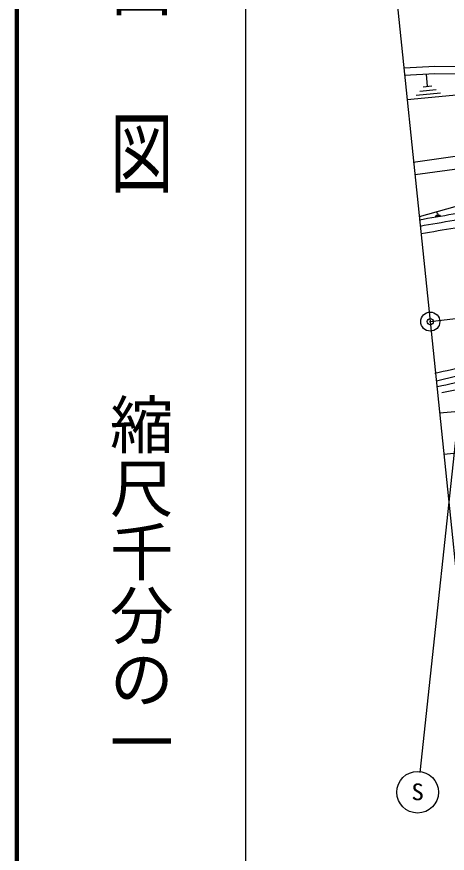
# Model space of a CAD drawing. Units: millimetres, scale not verified. Extents: x 40000 to 680000, y 20000 to 380000.
# Drawn here: x 40000 to 73898, y 254742 to 320632 of the extents above; entities that cross this region are included whole.
import ezdxf
from ezdxf.enums import TextEntityAlignment as Align

# ---------------------------------------------------------------- set-up
doc = ezdxf.new("R2010")
doc.units = ezdxf.units.MM
doc.header["$LTSCALE"] = 1000
doc.header["$PDMODE"] = 32
doc.header["$PDSIZE"] = 500
for name, color, linetype, lineweight in [('M-BGD', 7, 'Continuous', 25), ('M-TTL', 2, 'Continuous', 140), ('M-TTL-BAND', 7, 'Continuous', 25)]:
    doc.layers.add(name, color=color, linetype=linetype, lineweight=lineweight)
doc.layers.add('M-OTRS', color=6, linetype='Continuous')
doc.styles.add('@ＭＳ ゴシック', font='')
doc.styles.add('ＭＳ ゴシック', font='')
doc.styles.get('@ＭＳ ゴシック').set_extended_font_data('@MS Gothic')
doc.styles.get('ＭＳ ゴシック').set_extended_font_data('MS Gothic')

msp = doc.modelspace()

# ---------------------------------------------------------------- linework, layer by layer
at = {"layer": 'M-BGD'}
for p, q in [((72350, 315129), (72255, 316113)), ((86576, 315603), (70754, 314073)), ((72691, 315162), (72010, 315096)), ((71223, 309189), (108646, 314431)), ((73354, 314616), (71463, 314433)), ((71737, 314764), (73023, 314889)), ((71362, 308199), (108785, 313441)), ((73207, 305077), (73065, 305055)), ((73136, 305066), (73104, 305272)), ((73353, 304970), (72957, 304909)), ((73011, 304982), (73280, 305023)), ((72561, 296615), (77781, 297280)), ((75070, 292192), (71728, 261099)), ((73474, 291030), (75924, 291528))]:
    msp.add_line(p, q, dxfattribs=at)
for points in [[(69230, 328791), (72561, 296615), (76265, 260824)], [(70507, 316606), (72908, 316734), (82999, 316682), (85142, 316447)], [(85076, 315851), (82964, 316083), (72922, 316134), (70539, 316007)], [(71704, 304890), (76673, 306294), (81823, 307413), (86077, 307973), (91507, 307973), (99400, 309709), (102703, 310604), (107181, 311276), (107019, 313194)], [(98255, 281748), (95427, 286123), (92296, 288198), (91693, 287255), (86111, 289028), (81849, 289631), (77134, 289744), (73307, 289403)], [(73641, 286182), (78870, 286700), (92281, 286863), (93152, 287631)]]:
    msp.add_lwpolyline(points, dxfattribs=at)
for centre, radius in [((72561, 296615), 750), ((72561, 296615), 30), ((71566, 259551), 1642)]:
    msp.add_circle(centre, radius, dxfattribs=at)
for points, knots in [([(71677, 304636), (73472, 304956), (75267, 305276), (77078, 305459), (78635, 305616), (80203, 305671), (81771, 305683), (83415, 305695), (85058, 305659), (86693, 305522), (88778, 305335), (90846, 304984), (92902, 304568), (94994, 304138), (97072, 303649), (99104, 303010), (100881, 302445), (102625, 301780), (104354, 301082), (105649, 300557), (106937, 300020), (108232, 299499), (110938, 298404), (113683, 297410), (116447, 296470), (118930, 295624), (121432, 294834), (123954, 294112), (126315, 293442), (128693, 292835), (131085, 292283), (133849, 291645), (136631, 291081), (139431, 290639), (141195, 290361), (142966, 290131), (144737, 289901)], [0, 0, 0, 0, 1, 1, 1, 2, 2, 2, 3, 3, 3, 4, 4, 4, 5, 5, 5, 6, 6, 6, 7, 7, 7, 8, 8, 8, 9, 9, 9, 10, 10, 10, 11, 11, 11, 12, 12, 12, 12]), ([(71753, 304142), (73539, 304461), (75326, 304780), (77127, 304961), (78669, 305117), (80222, 305171), (81775, 305183), (83402, 305195), (85028, 305159), (86647, 305024), (88714, 304839), (90765, 304490), (92803, 304077), (94879, 303657), (96942, 303171), (98956, 302532), (100720, 301972), (102447, 301294), (104173, 300616)], [0, 0, 0, 0, 1, 1, 1, 2, 2, 2, 3, 3, 3, 4, 4, 4, 5, 5, 5, 6, 6, 6, 6]), ([(71843, 303548), (73619, 303866), (75396, 304184), (77187, 304364), (78711, 304517), (80245, 304571), (81780, 304583), (83386, 304595), (84992, 304560), (86591, 304427), (88638, 304244), (90667, 303898), (92684, 303489), (94740, 303073), (96784, 302592), (98780, 301958), (100534, 301402), (102250, 300727), (103966, 300053)], [0, 0, 0, 0, 1, 1, 1, 2, 2, 2, 3, 3, 3, 4, 4, 4, 5, 5, 5, 6, 6, 6, 6]), ([(72923, 292551), (74666, 292960), (76409, 293368), (78177, 293616), (79813, 293845), (81470, 293937), (83124, 293933), (84902, 293929), (86676, 293815), (88444, 293617), (91047, 293325), (93638, 292852), (96142, 292102), (97718, 291630), (99260, 291048), (100802, 290466)], [0, 0, 0, 0, 1, 1, 1, 2, 2, 2, 3, 3, 3, 4, 4, 4, 5, 5, 5, 5]), ([(73042, 291963), (74772, 292369), (76501, 292776), (78256, 293021), (79866, 293247), (81497, 293337), (83125, 293333), (84878, 293330), (86626, 293217), (88368, 293021), (90943, 292733), (93507, 292265), (95984, 291523), (97546, 291055), (99075, 290478), (100603, 289900)], [0, 0, 0, 0, 1, 1, 1, 2, 2, 2, 3, 3, 3, 4, 4, 4, 5, 5, 5, 5]), ([(112242, 284919), (111216, 285272), (110191, 285625), (109173, 285997), (106232, 287070), (103349, 288298), (100429, 289432), (98920, 290017), (97402, 290577), (95852, 291041), (93396, 291771), (90859, 292228), (88305, 292525), (86584, 292718), (84857, 292830), (83126, 292833), (81520, 292837), (79911, 292748), (78322, 292526), (76578, 292282), (74860, 291878), (73142, 291473)], [0, 0, 0, 0, 1, 1, 1, 2, 2, 2, 3, 3, 3, 4, 4, 4, 5, 5, 5, 6, 6, 6, 7, 7, 7, 7])]:
    msp.add_open_spline(points, degree=3, knots=knots, dxfattribs=at)
at = {"layer": 'M-OTRS'}
msp.add_point((72561, 296615), dxfattribs=at)
at = {"layer": 'M-TTL'}
msp.add_line((40000, 380000), (40000, 20000), dxfattribs=at)
at = {"layer": 'M-TTL-BAND'}
msp.add_line((58000, 370000), (58000, 20000), dxfattribs=at)

# ---------------------------------------------------------------- texts
at = {"layer": 'M-BGD', "style": 'ＭＳ ゴシック', "width": 1.1}
msp.add_text('S', height=1320, dxfattribs=at).set_placement((71071, 258525), align=Align.BOTTOM_LEFT)
at = {"layer": 'M-TTL-BAND', "style": '@ＭＳ ゴシック', "width": 1.4}
msp.add_text('平  面  図', height=3666, rotation=270, dxfattribs=at).set_placement((49777, 306475), align=Align.MIDDLE_RIGHT)
at = {"layer": 'M-TTL-BAND', "style": '@ＭＳ ゴシック'}
msp.add_text('縮尺千分の一', height=3666, rotation=270, dxfattribs=at).set_placement((49777, 261030), align=Align.MIDDLE_RIGHT)

doc.saveas('drawing.dxf')
